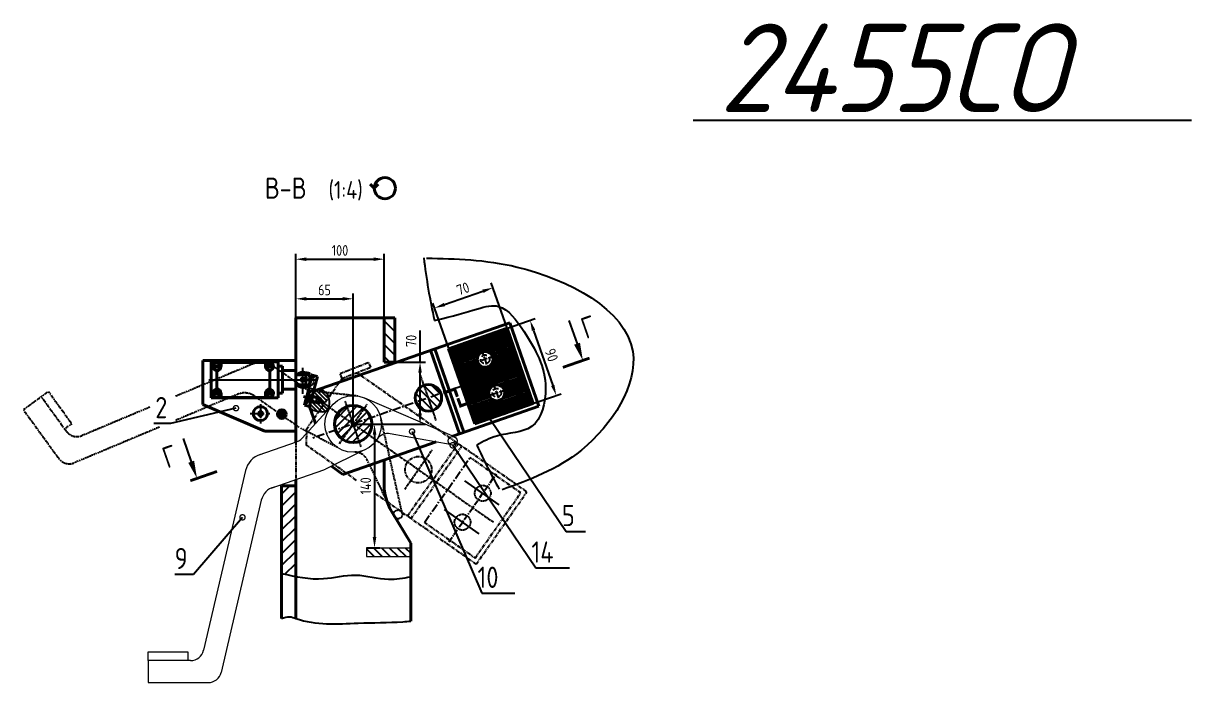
# Model space of a CAD drawing. Header units: millimetres. Extents: x 467 to 39028, y -12467 to 24298.
# Drawn here: x 29182 to 30504, y -807 to -61 of the extents above; entities that cross this region are included whole.
import ezdxf
from ezdxf.enums import TextEntityAlignment as Align

# ---------------------------------------------------------------- set-up
doc = ezdxf.new("R2010")
doc.units = ezdxf.units.MM
for name, pattern in [('CENTER', [50.8, 31.75, -6.35, 6.35, -6.35]), ('CENTER2', [1.125, 0.75, -0.125, 0.125, -0.125]), ('HIDDEN', [9.525, 6.35, -3.175]), ('PHANTOM', [2.5, 1.25, -0.25, 0.25, -0.25, 0.25, -0.25])]:
    doc.linetypes.add(name, pattern=pattern)
for name, color, linetype in [('atr_sbr', 7, 'Continuous'), ('Bord', 1, 'Continuous'), ('Cen', 5, 'CENTER'), ('CEN2', 5, 'CENTER2'), ('Dim', 7, 'Continuous'), ('Hatch', 250, 'Continuous'), ('Hide', 250, 'HIDDEN'), ('PHAN', 5, 'PHANTOM'), ('Text', 3, 'Continuous'), ('Textb', 6, 'Continuous')]:
    doc.layers.add(name, color=color, linetype=linetype)
doc.layers.add('Con', color=6, linetype='Continuous', lineweight=18)
doc.layers.add('Cont', color=6, linetype='Continuous', lineweight=40)
doc.styles.add('GOST2_304', font='cs_gost2304.shx', dxfattribs={"oblique": 15})
doc.styles.get("Standard").update_dxf_attribs({"font": 'ISOCP.SHX', "oblique": 15, "bigfont": 'bigfont.shx'})
doc.styles.add('Style1', font='romans.shx', dxfattribs={"width": 0.8})
doc.dimstyles.new('LIN_4', dxfattribs={"dimscale": 4, "dimtxt": 3, "dimasz": 3, "dimexe": 1.5, "dimexo": 0, "dimgap": 1, "dimtad": 1, "dimdec": 0, "dimzin": 13, "dimdsep": 46, "dimtxsty": 'Style1', "dimcen": 0, "dimclrt": 3, "dimadec": 0, "dimazin": 0, "dimtfac": 1, "dimtdec": 0, "dimtmove": 0, "dimatfit": 3, "dimfxl": 1, "dimtolj": 1, "dimtzin": 13, "dimarcsym": 0})
doc.dimstyles.new('Poz_15', dxfattribs={"dimscale": 15, "dimtxt": 6, "dimasz": 3, "dimexe": 1.25, "dimexo": 0, "dimgap": 1.5, "dimtad": 2, "dimtih": 1, "dimtoh": 1, "dimdec": 0, "dimtxsty": 'Style1', "dimblk": 'DOTSMALL', "dimcen": 2.5, "dimclrt": 6, "dimadec": 0, "dimazin": 0, "dimtfac": 1, "dimtdec": 0, "dimtmove": 0, "dimatfit": 3, "dimldrblk": 'DOTSMALL', "dimfxl": 1, "dimarcsym": 0})

# ---------------------------------------------------------------- blocks, each defined once
blk = doc.blocks.new('еншае')
at = {"layer": 'CEN2', "linetype": 'Continuous'}
for p, q in [((34921.6, 94.8), (34921.6, 65.4)), ((34815.2, 79), (34938.5, 79))]:
    blk.add_line(p, q, dxfattribs=at)
at = {"layer": 'Cont'}
for p, q in [((34817.7, 99.2), (34817.7, 58.7)), ((34829.2, 99.2), (34817.7, 99.2)), ((34827.9, 94.7), (34820.4, 94.5)), ((34820.4, 93.3), (34827.9, 93.5)), ((34829, 98.8), (34879.4, 98.8)), ((34829, 94), (34829, 98.8)), ((34829.2, 99.2), (34859.2, 99.2)), ((34893.7, 99.2), (34859.2, 99.2)), ((34879.4, 98.8), (34879.4, 94)), ((34887.9, 94.6), (34880.4, 94.6)), ((34880.4, 93.4), (34887.9, 93.4)), ((34893.7, 79), (34893.7, 99.2)), ((34898.7, 94.2), (34893.7, 94.2)), ((34898.7, 63.7), (34898.7, 94.2)), ((34824.2, 89.2), (34824.2, 68.8)), ((34884.2, 68.8), (34884.2, 89.2)), ((34898.7, 89.5), (34913.7, 89.5)), ((34913.7, 68.5), (34913.7, 89.5)), ((34913.7, 85.2), (34915.7, 85.2)), ((34924.8, 84.8), (34915.2, 84.8)), ((34924.8, 73.2), (34924.8, 84.8)), ((34893.7, 58.7), (34893.7, 79)), ((34898.7, 68.5), (34913.7, 68.5)), ((34913.7, 72.7), (34915.7, 72.7)), ((34915.2, 73.2), (34924.8, 73.2)), ((34817.7, 58.7), (34893.7, 58.7)), ((34827.9, 64.6), (34820.4, 64.6)), ((34820.4, 63.4), (34827.9, 63.4)), ((34829, 64), (34829, 59.2)), ((34829, 59.2), (34879.4, 59.2)), ((34879.4, 59.2), (34879.4, 64)), ((34887.9, 64.7), (34880.4, 64.5)), ((34880.4, 63.3), (34888, 63.5)), ((34898.7, 63.7), (34893.7, 63.7))]:
    blk.add_line(p, q, dxfattribs=at)
for centre, radius in [((34824.2, 94), 4.25), ((34884.2, 94), 4.25), ((34921.5, 78.9), 1.96), ((34824.2, 64), 4.25), ((34884.2, 64), 4.25)]:
    blk.add_circle(centre, radius, dxfattribs=at)
for centre, radius, start, end in [((34824.2, 94), 3.81, 171.9988, 190.1177), ((34824.2, 94), 4.79, 270, 0), ((34824.2, 94), 3.81, 351.9988, 10.1177), ((34884.2, 94), 4.79, 180, 270), ((34884.2, 94), 3.81, 171.4607, 189.5796), ((34884.2, 94), 3.81, 351.4607, 9.5796), ((34921.6, 79), 8.6, 222.5121, 137.4879), ((34824.2, 64), 4.79, 0, 90), ((34884.2, 64), 4.79, 90, 180), ((34824.2, 64), 3.81, 170.8375, 188.9564), ((34824.2, 64), 3.81, 350.8375, 8.9564), ((34884.2, 64), 3.81, 173.0689, 191.1878), ((34884.2, 64), 3.81, 353.0689, 11.1878)]:
    blk.add_arc(centre, radius, start, end, dxfattribs=at)
at = {"layer": 'PHAN'}
for p, q in [((34928.8, 84.8), (34919.2, 84.8)), ((34928.8, 73.2), (34928.8, 84.8)), ((34919.2, 73.2), (34928.8, 73.2))]:
    blk.add_line(p, q, dxfattribs=at)
blk.add_circle((34925.5, 78.9), 1.96, dxfattribs=at)
blk.add_arc((34925.6, 79), 8.6, 222.5121, 137.4879, dxfattribs=at)
blk = doc.blocks.new('*D42')
at = {"layer": 'Defpoints', "color": 0, "transparency": 16777216}
for p in [(29555.6, -372.5), (29490.6, -394.2), (29555.6, -514.2)]:
    blk.add_point(p, dxfattribs=at)
at = {"layer": 'Dim', "color": 0, "lineweight": -2, "transparency": 16777216}
for p, q in [((29490.6, -394.2), (29490.6, -366.5)), ((29555.6, -514.2), (29555.6, -366.5)), ((29502.6, -372.5), (29543.6, -372.5))]:
    blk.add_line(p, q, dxfattribs=at)
at = {"layer": 'Dim', "color": 0, "transparency": 16777216}
for points in [[(29502.6, -370.5), (29502.6, -374.5), (29490.6, -372.5)], [(29543.6, -370.5), (29543.6, -374.5), (29555.6, -372.5)]]:
    blk.add_solid(points, dxfattribs=at)
at = {"layer": 'Dim', "color": 3, "transparency": 16777216, "insert": (29523.1, -362.5), "char_height": 12, "attachment_point": 5, "style": 'Style1'}
blk.add_mtext('65', dxfattribs=at)
blk = doc.blocks.new('*D43')
at = {"layer": 'Defpoints', "color": 0, "transparency": 16777216}
for p in [(29602.6, -444.2), (29631.2, -444.2), (29555.6, -514.2)]:
    blk.add_point(p, dxfattribs=at)
at = {"layer": 'Dim', "color": 0, "lineweight": -2, "transparency": 16777216}
for p, q in [((29631.2, -444.2), (29631.2, -408.4)), ((29602.6, -444.2), (29637.2, -444.2)), ((29631.2, -502.2), (29631.2, -456.2)), ((29555.6, -514.2), (29637.2, -514.2))]:
    blk.add_line(p, q, dxfattribs=at)
at = {"layer": 'Dim', "color": 0, "transparency": 16777216}
for points in [[(29629.2, -456.2), (29633.2, -456.2), (29631.2, -444.2)], [(29629.2, -502.2), (29633.2, -502.2), (29631.2, -514.2)]]:
    blk.add_solid(points, dxfattribs=at)
at = {"layer": 'Dim', "color": 3, "transparency": 16777216, "insert": (29621.2, -420.2), "char_height": 12, "attachment_point": 5, "rotation": 90, "style": 'Style1'}
blk.add_mtext('70', dxfattribs=at)
blk = doc.blocks.new('*D44')
at = {"layer": 'Defpoints', "color": 0, "transparency": 16777216}
for p in [(29555.6, -514.2), (29570.6, -654.2), (29579.7, -654.2)]:
    blk.add_point(p, dxfattribs=at)
at = {"layer": 'Dim', "color": 0, "lineweight": -2, "transparency": 16777216}
for p, q in [((29555.6, -514.2), (29585.7, -514.2)), ((29579.7, -526.2), (29579.7, -642.2)), ((29570.6, -654.2), (29585.7, -654.2))]:
    blk.add_line(p, q, dxfattribs=at)
at = {"layer": 'Dim', "color": 0, "transparency": 16777216}
for points in [[(29577.7, -526.2), (29581.7, -526.2), (29579.7, -514.2)], [(29577.7, -642.2), (29581.7, -642.2), (29579.7, -654.2)]]:
    blk.add_solid(points, dxfattribs=at)
at = {"layer": 'Dim', "color": 3, "transparency": 16777216, "insert": (29569.7, -584.2), "char_height": 12, "attachment_point": 5, "rotation": 90, "style": 'Style1'}
blk.add_mtext('140', dxfattribs=at)
blk = doc.blocks.new('*D45')
at = {"layer": 'Defpoints', "color": 0, "transparency": 16777216}
for p in [(29590.6, -327.7), (29490.6, -394.2), (29590.6, -394.2)]:
    blk.add_point(p, dxfattribs=at)
at = {"layer": 'Dim', "color": 0, "lineweight": -2, "transparency": 16777216}
for p, q in [((29490.6, -394.2), (29490.6, -321.7)), ((29502.6, -327.7), (29578.6, -327.7)), ((29590.6, -394.2), (29590.6, -321.7))]:
    blk.add_line(p, q, dxfattribs=at)
at = {"layer": 'Dim', "color": 0, "transparency": 16777216}
for points in [[(29502.6, -325.7), (29502.6, -329.7), (29490.6, -327.7)], [(29578.6, -325.7), (29578.6, -329.7), (29590.6, -327.7)]]:
    blk.add_solid(points, dxfattribs=at)
at = {"layer": 'Dim', "color": 3, "transparency": 16777216, "insert": (29540.6, -317.7), "char_height": 12, "attachment_point": 5, "style": 'Style1'}
blk.add_mtext('100', dxfattribs=at)
blk = doc.blocks.new('razrez07')
at = {"layer": 'Text'}
blk.add_lwpolyline([(0, 12), (0, 5)], dxfattribs=at)
blk.add_lwpolyline([(0, 0, 0, 1.76, 0), (0, 5, 1.76, 1.76, 0)], format="xyseb", dxfattribs=at)
at = {"layer": 'Text', "const_width": 0.8}
blk.add_lwpolyline([(-2, 0), (6, 0)], dxfattribs=at)
at = {"layer": 'Textb', "style": 'GOST2_304', "oblique": 15}
blk.add_attdef('А', (-7.09, 5.4), '', height=6, dxfattribs=at)
blk = doc.blocks.new('*D50')
at = {"layer": 'Defpoints', "color": 0, "transparency": 16777216}
for p in [(29713.6, -360), (29729.7, -405.9), (29663.6, -428.9)]:
    blk.add_point(p, dxfattribs=at)
at = {"layer": 'Dim', "color": 0, "lineweight": -2, "transparency": 16777216}
for p, q in [((29729.7, -405.9), (29711.7, -354.3)), ((29658.9, -379), (29702.3, -363.9)), ((29663.6, -428.9), (29645.6, -377.3))]:
    blk.add_line(p, q, dxfattribs=at)
at = {"layer": 'Dim', "color": 0, "transparency": 16777216}
for points in [[(29701.7, -362), (29703, -365.8), (29713.6, -360)], [(29658.2, -377.1), (29659.5, -380.9), (29647.5, -383)]]:
    blk.add_solid(points, dxfattribs=at)
at = {"layer": 'Dim', "color": 3, "transparency": 16777216, "insert": (29679.8, -361.1), "char_height": 12, "attachment_point": 5, "rotation": 19.2077, "style": 'Style1'}
blk.add_mtext('70', dxfattribs=at)
blk = doc.blocks.new('*D51')
at = {"layer": 'Defpoints', "color": 0, "transparency": 16777216}
for p in [(29721.5, -408.8), (29785.3, -481.8), (29751.1, -493.8)]:
    blk.add_point(p, dxfattribs=at)
at = {"layer": 'Dim', "color": 0, "lineweight": -2, "transparency": 16777216}
for p, q in [((29721.5, -408.8), (29761.3, -394.9)), ((29759.6, -408.2), (29781.3, -470.5)), ((29751.1, -493.8), (29790.9, -479.9))]:
    blk.add_line(p, q, dxfattribs=at)
at = {"layer": 'Dim', "color": 0, "transparency": 16777216}
for points in [[(29761.5, -407.5), (29757.7, -408.8), (29755.7, -396.9)], [(29783.2, -469.9), (29779.4, -471.2), (29785.3, -481.8)]]:
    blk.add_solid(points, dxfattribs=at)
at = {"layer": 'Dim', "color": 3, "transparency": 16777216, "insert": (29779.9, -436.1), "char_height": 12, "attachment_point": 5, "rotation": 289.2077, "style": 'Style1'}
blk.add_mtext('90', dxfattribs=at)
blk = doc.blocks.new('_DotSmall')
at = {"color": 0, "linetype": 'ByBlock', "const_width": 0.5}
blk.add_lwpolyline([(-0.0625, 0, 1), (0.0625, 0, 1)], format="xyb", close=True, dxfattribs=at)
blk = doc.blocks.new('60160800000000100100001478')
at = {"color": 5, "linetype": 'CENTER', "ltscale": 0.372}
blk.add_line((-3.5, 0), (18, 0), dxfattribs=at)
at = {"ltscale": 0.372}
for p, q in [((0.5, 5.5), (0, 5.5)), ((0, 5.5), (0, 0.9)), ((0, 0.9), (0.5, 0.9)), ((0.5, 0.9), (0.5, 5.5)), ((0.5, 5.5), (3, 3)), ((1.5, 0.9), (0.5, 0.9)), ((1.5, -0.9), (1.5, 0.9)), ((3, 3), (3, -3)), ((3, 3), (14.7807, 3)), ((14.7807, 3), (15, 3)), ((15, 3), (16, 2)), ((15, 3), (15, -3)), ((16, 2), (16, -2)), ((0, -5.5), (0, -0.9)), ((0, -0.9), (1.5, -0.9)), ((0.5, -5.5), (0, -5.5)), ((0.5, -0.9), (0.5, -5.5)), ((3, -3), (0.5, -5.5)), ((3, -3), (14.7807, -3)), ((15, -3), (14.7807, -3)), ((16, -2), (15, -3))]:
    blk.add_line(p, q, dxfattribs=at)
at = {"color": 1, "ltscale": 0.372}
for p, q in [((3, 2.4585), (14.7807, 2.4585)), ((14.7807, 2.4585), (15.5415, 2.4585)), ((3, -2.4585), (14.7807, -2.4585)), ((14.7807, -2.4585), (15.5415, -2.4585))]:
    blk.add_line(p, q, dxfattribs=at)
at = {"layer": 'atr_sbr', "ltscale": 0.372, "flags": 9}
for tag in ['ГАЙКА', 'КОНТРГАЙКА', 'ШАЙБА ПОД ГАЙКУ', 'ШАЙБА ПОД ГОЛОВКУ', 'БОЛТ ИЛИ ВИНТ']:
    blk.add_attdef(tag, (0, 0), '', height=0.2, dxfattribs=at)
blk = doc.blocks.new('1')
at = {"layer": 'Cont'}
for q in [(0.14, 4.02), (2.4, 4.02)]:
    blk.add_line((1.27, 2.88), q, dxfattribs=at)
blk.add_circle((4.27, 2.88), 3, dxfattribs=at)
blk = doc.blocks.new('ZNAK04')
at = {"layer": 'Cont'}
blk.add_blockref('1', (30.27, 0.21), dxfattribs=at)
at = {"layer": 'Textb', "style": 'Style1', "width": 0.8}
for tag, height, p in [('А-А', 6, (13.88, 0.1)), ('SC', 5, (28.73, 0.1))]:
    blk.add_attdef(tag, text='', height=height, dxfattribs=at).set_placement(p, align=Align.RIGHT)
blk.add_attdef('45%%D(1)', (38.24, 0.1), '', height=5, dxfattribs=at)

msp = doc.modelspace()

# ---------------------------------------------------------------- hatches: boundary and pattern name
at = {"layer": 'Cont'}
h = msp.add_hatch(dxfattribs=at)
h.set_pattern_fill('ANSI31', color=256, angle=334)
h.set_pattern_definition([(19, (-5543.9507, 2e-12), (-1.0336789, 3.00202148), [])])
h.paths.add_polyline_path([(29696.61, -417.425), (29663.558, -428.94), (29678.363, -471.435), (29711.414, -459.92), (29707.795, -449.532, -0.51618091), (29695.834, -441.033, -0.3191038), (29701.873, -432.534)])
h.paths.add_polyline_path([(29729.661, -405.91), (29698.719, -416.69, 0.00615426), (29703.156, -432.191, -0.47029958), (29713.834, -441.033, -0.29540307), (29708.519, -449.244, 0.0084233), (29715.78, -470.083, -0.48905423), (29726.994, -478.806, -0.27889919), (29722.173, -486.778, 0.00615426), (29728.328, -501.68), (29759.271, -490.9)])
h.paths.add_polyline_path([(29698.719, -416.69), (29696.61, -417.425), (29701.873, -432.534, -0.03691891), (29703.156, -432.191, -0.00615426)])
h.paths.add_polyline_path([(29715.033, -470.307), (29711.414, -459.92), (29678.363, -471.435), (29693.167, -513.929), (29726.219, -502.415), (29720.955, -487.305, -0.51618091), (29708.994, -478.806, -0.3191038)])
h.paths.add_polyline_path([(29722.173, -486.778, -0.03691891), (29720.955, -487.305), (29726.219, -502.415), (29728.328, -501.68, -0.00615426)])
h.paths.add_polyline_path([(29712.062, -459.694), (29711.414, -459.92), (29715.033, -470.307, -0.02165906), (29715.78, -470.083, -0.00421158)], flags=17)
h.paths.add_polyline_path([(29708.519, -449.244, -0.02165906), (29707.795, -449.532), (29711.414, -459.92), (29712.062, -459.694, -0.00421158)], flags=17)
at = {"layer": 'Hatch'}
h = msp.add_hatch(dxfattribs=at)
h.set_pattern_fill('ANSI31', color=256, scale=3, angle=90)
h.set_pattern_definition([(135, (-5553.951, -9799.474), (-6.735192, -6.735192), [])])
h.paths.add_polyline_path([(29602.599, -394.204), (29590.599, -394.204), (29590.599, -444.204), (29602.599, -444.204)])
h = msp.add_hatch(dxfattribs=at)
h.set_pattern_fill('ANSI31', color=256)
edge = h.paths.add_edge_path()
edge.add_spline(control_points=[(29511.3, -474.997), (29510.803, -474.804), (29509.978, -474.483), (29507.998, -473.909), (29506.468, -474.108), (29505.293, -474.261)], knot_values=[0, 0, 0, 0, 1.6022029, 2.65712637, 6.1426929, 6.1426929, 6.1426929, 6.1426929], degree=3, periodic=0)
edge.add_line((29505.293, -474.261), (29504.132, -478.759))
edge.add_line((29504.132, -478.759), (29504.616, -478.884))
edge.add_line((29504.616, -478.884), (29506.411, -481.929))
edge.add_line((29506.411, -481.929), (29509.316, -482.68))
edge.add_line((29509.316, -482.68), (29511.3, -474.997))
h.paths.add_polyline_path([(29507.815, -488.489), (29504.911, -487.739), (29501.865, -489.534), (29501.381, -489.409), (29500.599, -492.434), (29500.599, -492.836), (29506.311, -494.312)])
h = msp.add_hatch(dxfattribs=at)
h.set_pattern_fill('ANSI31', color=256, angle=90)
edge = h.paths.add_edge_path()
edge.add_spline(control_points=[(29516.713, -499.99), (29520.828, -500.579), (29525.54, -500.214), (29527.723, -496.107), (29528.113, -494.93)], knot_values=[7.74833299, 7.74833299, 7.74833299, 7.74833299, 18.89931451, 22.62501726, 22.62501726, 22.62501726, 22.62501726], degree=3, periodic=0)
edge.add_line((29528.113, -494.93), (29522.848, -491.239))
edge.add_line((29522.848, -491.239), (29516.713, -499.99))
edge = h.paths.add_edge_path()
edge.add_line((29507.815, -488.489), (29506.311, -494.312))
edge.add_line((29506.311, -494.312), (29507.572, -497.929))
edge.add_spline(control_points=[(29507.572, -497.929), (29510.712, -498.755), (29513.853, -499.58), (29516.713, -499.99)], knot_values=[0, 0, 0, 0, 7.74833299, 7.74833299, 7.74833299, 7.74833299], degree=3, periodic=0)
edge.add_line((29516.713, -499.99), (29527.93, -483.992))
edge.add_spline(control_points=[(29527.93, -483.992), (29527.341, -482.152), (29524.881, -477.41), (29520.22, -475.721), (29517.21, -474.631)], knot_values=[32.58705848, 32.58705848, 32.58705848, 32.58705848, 37.68923427, 46.98657212, 46.98657212, 46.98657212, 46.98657212], degree=3, periodic=0)
edge.add_line((29517.21, -474.631), (29510.82, -476.857))
edge.add_line((29510.82, -476.857), (29509.316, -482.68))
edge.add_line((29509.316, -482.68), (29517.817, -484.876))
edge.add_line((29517.817, -484.876), (29518.03, -484.93))
edge.add_line((29518.03, -484.93), (29518.748, -486.149))
edge.add_line((29518.748, -486.149), (29517.748, -490.022))
edge.add_line((29517.748, -490.022), (29516.529, -490.74))
edge.add_line((29516.529, -490.74), (29507.815, -488.489))
h = msp.add_hatch(dxfattribs=at)
h.set_pattern_fill('ANSI31', color=256, scale=2, angle=90)
h.set_pattern_definition([(135, (-5543.951, 2e-12), (-4.4901281, -4.4901281), [])])
h.paths.add_polyline_path([(29654.754, -479.659), (29640.589, -484.594), (29640.589, -469.594, -0.3191038)])
h.paths.add_polyline_path([(29640.589, -484.594), (29635.654, -470.429, -0.08400608), (29640.589, -469.594)])
h.paths.add_polyline_path([(29640.589, -484.594), (29626.424, -489.529, -0.08400608), (29625.589, -484.594, -0.3191038), (29635.654, -470.429)])
h.paths.add_polyline_path([(29640.589, -499.594, -0.3191038), (29626.424, -489.529), (29640.589, -484.594)])
h.paths.add_polyline_path([(29645.524, -498.759, -0.08400608), (29640.589, -499.594), (29640.589, -484.594)])
h.paths.add_polyline_path([(29645.524, -498.759), (29640.589, -484.594), (29654.754, -479.659, -0.08400608), (29655.589, -484.594, -0.3191038)])
h = msp.add_hatch(dxfattribs=at)
h.set_pattern_fill('ANSI31', color=256, scale=2)
h.set_pattern_definition([(45, (-5543.951, 2e-12), (-4.4901281, 4.4901281), [])])
h.paths.add_polyline_path([(29555.599, -514.204), (29535.768, -521.113, -0.08400608), (29534.599, -514.204, -0.11301778), (29536.691, -505.066)])
h.paths.add_polyline_path([(29546.585, -533.17, -0.20059372), (29535.768, -521.113), (29555.599, -514.204), (29555.599, -514.516)])
h.paths.add_polyline_path([(29555.599, -535.204, -0.11138058), (29546.585, -533.17), (29555.599, -514.516)])
h.paths.add_polyline_path([(29562.508, -534.035, -0.08400608), (29555.599, -535.204), (29555.599, -514.516), (29555.663, -514.385)])
h.paths.add_polyline_path([(29562.508, -534.035), (29555.663, -514.385), (29555.722, -514.263), (29574.507, -523.341, -0.19891237)])
h.paths.add_polyline_path([(29576.599, -514.204, -0.11301778), (29574.507, -523.341), (29555.722, -514.263), (29555.781, -514.14), (29575.43, -507.295, -0.08400608)])
h.paths.add_polyline_path([(29575.43, -507.295), (29555.781, -514.14), (29564.859, -495.355, -0.19723209)])
h.paths.add_polyline_path([(29555.781, -514.14), (29555.599, -514.204), (29555.599, -493.204, -0.11465557), (29564.859, -495.355)])
h.paths.add_polyline_path([(29555.599, -514.204), (29548.691, -494.373, -0.08400608), (29555.599, -493.204)])
h.paths.add_polyline_path([(29555.599, -514.204), (29536.691, -505.066, -0.19891237), (29548.691, -494.373)])
h = msp.add_hatch(dxfattribs=at)
h.set_pattern_fill('ANSI31', color=256, scale=3)
h.set_pattern_definition([(45, (-5553.951, -9799.474), (-6.735192, 6.735192), [])])
edge = h.paths.add_edge_path()
edge.add_line((29490.599, -584.204), (29474.599, -584.204))
edge.add_line((29474.599, -584.204), (29474.599, -683.37))
edge.add_spline(control_points=[(29474.599, -683.37), (29477.456, -683.996), (29480.313, -684.623), (29483.17, -685.222)], knot_values=[0, 0, 0, 0, 8.63925701, 8.63925701, 8.63925701, 8.63925701], degree=3, periodic=0)
edge.add_spline(control_points=[(29483.17, -685.222), (29485.646, -685.742), (29488.123, -686.241), (29490.599, -686.703)], knot_values=[8.63925701, 8.63925701, 8.63925701, 8.63925701, 16.12702817, 16.12702817, 16.12702817, 16.12702817], degree=3, periodic=0)
edge.add_line((29490.599, -686.703), (29490.599, -584.204))
h = msp.add_hatch(dxfattribs=at)
h.set_pattern_fill('ANSI31', color=256, scale=2, angle=90, style=0)
h.set_pattern_definition([(135, (-5553.951, -9794.4736), (-4.4901281, -4.4901281), [])])
h.paths.add_polyline_path([(29620.599, -654.204), (29570.599, -654.204), (29570.599, -664.204), (29620.599, -664.204)])

# ---------------------------------------------------------------- linework, layer by layer
at = {"color": 3, "const_width": 3.5}
for points in [[(29657.429, -479.136), (29670.363, -474.63), (29673.408, -483.371)], [(29689.97, -488.977), (29677.124, -493.726), (29673.914, -485.043)]]:
    msp.add_lwpolyline(points, dxfattribs=at)
at = {"layer": 'Bord'}
for centre, radius, start, end in [((30330.599, -244.204), 700.002, 186.710329, 192.606631), ((29450.599, -502.402), 3, 204.711573, 105.81179), ((30330.599, -244.204), 700.002, 204.836801, 209.418788)]:
    msp.add_arc(centre, radius, start, end, dxfattribs=at)
for points, knots in [([(29638.603, -326.533), (29671.576, -327.173), (29756.54, -328.82), (29915.441, -410.359), (29824.974, -552.163), (29755.085, -577.381), (29724.071, -588.572)], [0, 0, 0, 0, 102.84487334, 265.00617382, 390.66290236, 490.91188026, 490.91188026, 490.91188026, 490.91188026]), ([(29647.473, -396.983), (29690.868, -387.329), (29720.836, -369.293), (29756.282, -419.105), (29779.905, -462.013), (29765.059, -525.215), (29721.646, -523.505), (29702.569, -534.184), (29695.342, -538.229)], [31.20103714, 31.20103714, 31.20103714, 31.20103714, 76.91467644, 117.07931147, 186.05462375, 232.3218147, 273.15782779, 298.05921502, 298.05921502, 298.05921502, 298.05921502]), ([(29505.293, -474.261), (29506.468, -474.108), (29507.998, -473.909), (29509.978, -474.483), (29510.803, -474.804), (29511.3, -474.997)], [0, 0, 0, 0, 3.48556653, 4.54049001, 6.1426929, 6.1426929, 6.1426929, 6.1426929]), ([(29507.572, -497.929), (29515.232, -499.943), (29530.51, -503.958), (29529.312, -479.015), (29520.22, -475.721), (29517.21, -474.631)], [0, 0, 0, 0, 18.89931451, 37.68923427, 46.98657212, 46.98657212, 46.98657212, 46.98657212]), ([(29474.599, -683.37), (29490.433, -686.841), (29518.281, -692.947), (29558.698, -681.271), (29591.444, -692.333), (29612.268, -688.554), (29620.599, -687.043)], [0, 0, 0, 0, 47.88042576, 84.21196323, 121.9084675, 147.04742744, 147.04742744, 147.04742744, 147.04742744]), ([(29474.599, -734.204), (29477.684, -733.132), (29483.084, -731.254), (29510.908, -742.572), (29554.648, -738.786), (29597.875, -739.22), (29617.633, -737.435), (29620.599, -737.167)], [0, 0, 0, 0, 9.39948329, 16.45818341, 87.23281976, 137.78641698, 146.71830224, 146.71830224, 146.71830224, 146.71830224])]:
    msp.add_open_spline(points, degree=3, knots=knots, dxfattribs=at)
at = {"layer": 'Cen', "ltscale": 0.2}
for p, q in [((29726.862, -504.26), (29696.06, -415.849)), ((29726.386, -433.525), (29681.43, -449.187)), ((29694.524, -486.983), (29739.483, -471.32)), ((29663.74, -647.378), (29717.49, -570.722))]:
    msp.add_line(p, q, dxfattribs=at)
at = {"layer": 'Cen', "ltscale": 0.3}
for p, q in [((29738.558, -450.463), (29509.75, -530.177)), ((29636.205, -625.684), (29687.875, -551.994))]:
    msp.add_line(p, q, dxfattribs=at)
at = {"layer": 'Cen', "ltscale": 0.5}
for p, q in [((29450.599, -491.602), (29450.599, -513.452)), ((29439.014, -502.402), (29461.464, -502.402))]:
    msp.add_line(p, q, dxfattribs=at)
at = {"layer": 'Cen', "ltscale": 4}
for p, q in [((29720.865, -605.66), (29681.887, -578.328)), ((29697.901, -638.411), (29658.922, -611.079))]:
    msp.add_line(p, q, dxfattribs=at)
at = {"layer": 'CEN2'}
for p, q in [((29649.459, -510.053), (29631.502, -458.509)), ((29564.578, -539.975), (29546.621, -488.432))]:
    msp.add_line(p, q, dxfattribs=at)
at = {"layer": 'CEN2', "ltscale": 4}
for p, q in [((29714.232, -625.436), (29515.846, -486.329)), ((29539.931, -536.549), (29571.268, -491.858)), ((29613.811, -587.948), (29645.148, -543.257))]:
    msp.add_line(p, q, dxfattribs=at)
at = {"layer": 'Con'}
for p, q in [((29670.125, -528.659), (29568.609, -484.968)), ((29532.89, -491.658), (29497.722, -530.324)), ((29665.342, -537.395), (29597.569, -525.199)), ((29449.074, -549.198), (29491.561, -534.396)), ((29566.127, -544.422), (29524.105, -565.291)), ((29433.777, -566.822), (29386.304, -770.306)), ((29462.909, -586.736), (29522.368, -566.021)), ((29451.604, -600.446), (29406.143, -795.306)), ((29323.599, -781.898), (29323.599, -771.898)), ((29323.599, -771.898), (29368.599, -771.898)), ((29368.599, -771.898), (29368.599, -781.898)), ((29371.696, -781.898), (29323.599, -781.898)), ((29323.599, -781.898), (29323.599, -806.898)), ((29323.599, -806.898), (29391.535, -806.898))]:
    msp.add_line(p, q, dxfattribs=at)
for centre, radius in [((29555.599, -514.204), 32), ((29555.599, -514.204), 22), ((29668.127, -533.243), 5)]:
    msp.add_circle(centre, radius, dxfattribs=at)
for centre, radius, start, end in [((29594.913, -539.962), 15, 79.798463, 146.767095), ((29486.626, -520.231), 15, 289.207677, 317.712322), ((29458.124, -572.502), 25, 107.1922, 166.867519), ((29517.433, -551.856), 15, 289.207677, 296.409188), ((29471.081, -604.99), 20, 104.298538, 166.867519), ((29371.696, -766.898), 15, 270, 346.867519), ((29391.535, -791.898), 15, 270, 346.867519)]:
    msp.add_arc(centre, radius, start, end, dxfattribs=at)
at = {"layer": 'Cont'}
for p, q in [((29590.599, -394.204), (29490.599, -394.204)), ((29490.599, -394.204), (29490.599, -439.204)), ((29590.599, -394.204), (29602.599, -394.204)), ((29590.599, -439.204), (29590.599, -394.204)), ((29602.599, -444.204), (29602.599, -394.204)), ((29732.738, -399.543), (29510.82, -476.857)), ((29729.661, -405.91), (29663.558, -428.94)), ((29759.271, -490.9), (29729.661, -405.91)), ((29765.637, -493.977), (29732.738, -399.543)), ((29675.926, -525.231), (29643.026, -430.798)), ((29680.647, -523.586), (29647.748, -429.153)), ((29693.167, -513.929), (29663.558, -428.94)), ((29385.599, -442.204), (29385.599, -492.204)), ((29385.599, -442.204), (29490.599, -442.204)), ((29490.599, -439.204), (29490.599, -455.839)), ((29590.599, -444.204), (29590.599, -439.204)), ((29590.599, -444.204), (29602.599, -444.204)), ((29502.981, -483.212), (29509.255, -458.923)), ((29515.064, -460.424), (29509.255, -458.923)), ((29509.316, -482.68), (29515.064, -460.424)), ((29490.599, -472.568), (29490.599, -534.731)), ((29505.599, -473.076), (29505.599, -469.2)), ((29500.502, -492.811), (29502.531, -484.955)), ((29506.311, -494.312), (29507.815, -488.489)), ((29385.599, -492.204), (29455.599, -522.402)), ((29474.842, -502.255), (29474.842, -499.105)), ((29506.311, -494.312), (29500.502, -492.811)), ((29513.004, -513.522), (29506.311, -494.312)), ((29765.637, -493.977), (29668.318, -527.881)), ((29693.167, -513.929), (29759.271, -490.9)), ((29478.192, -502.255), (29471.492, -502.255)), ((29477.442, -503.955), (29471.992, -503.955)), ((29476.592, -505.405), (29472.827, -505.405)), ((29490.599, -522.402), (29455.599, -522.402)), ((29649.298, -534.508), (29543.719, -571.29)), ((29590.599, -582.585), (29590.599, -554.958)), ((29531.157, -561.789), (29543.719, -571.29)), ((29490.599, -577.089), (29490.599, -584.204)), ((29474.599, -584.204), (29474.599, -734.204)), ((29490.599, -584.204), (29474.599, -584.204)), ((29490.599, -734.204), (29490.599, -584.204)), ((29620.599, -649.204), (29599.15, -613.454)), ((29620.599, -649.204), (29620.599, -737.167))]:
    msp.add_line(p, q, dxfattribs=at)
at = {"layer": 'Cont', "lineweight": 18}
for p, q in [((29570.599, -654.204), (29570.599, -664.204)), ((29570.599, -654.204), (29620.599, -654.204)), ((29570.599, -664.204), (29620.599, -664.204))]:
    msp.add_line(p, q, dxfattribs=at)
at = {"layer": 'Cont'}
for centre, radius in [((29704.834, -441.033), 9), ((29640.589, -484.594), 15), ((29717.994, -478.806), 9), ((29450.599, -502.402), 8), ((29450.599, -502.402), 2), ((29474.867, -503.005), 5), ((29555.599, -514.204), 21)]:
    msp.add_circle(centre, radius, dxfattribs=at)
msp.add_arc((29650.599, -582.585), 60, 180, 210.963757, dxfattribs=at)
at = {"layer": 'Defpoints'}
msp.add_line((29939.978, -170.324), (30504.009, -170.324), dxfattribs=at)
at = {"layer": 'Hide'}
for centre in [(29704.834, -441.033), (29717.994, -478.806)]:
    msp.add_circle(centre, 5, dxfattribs=at)
at = {"layer": 'PHAN'}
for p, q in [((29441.526, -446.406), (29354.462, -482.972)), ((29464.772, -448.456), (29501.682, -474.184)), ((29202.71, -483.332), (29182.463, -497.996)), ((29202.71, -483.332), (29210.809, -477.466)), ((29230.922, -522.285), (29202.71, -483.332)), ((29210.809, -477.466), (29237.205, -513.911)), ((29424.751, -480.567), (29354.462, -510.088)), ((29442.486, -481.68), (29494.14, -517.685)), ((29560.538, -482.587), (29508.594, -476.785)), ((29182.463, -497.996), (29222.312, -553.017)), ((29325.697, -495.053), (29248.879, -527.316)), ((29237.205, -513.911), (29229.106, -519.777)), ((29611.07, -615.436), (29586.909, -507.591)), ((29336.616, -517.583), (29240.269, -558.048)), ((29537.301, -540.456), (29495.751, -518.663)), ((29601.189, -616.687), (29571.313, -554.644))]:
    msp.add_line(p, q, dxfattribs=at)
at = {"layer": 'PHAN', "ltscale": 3}
for p, q in [((29540.766, -456.991), (29573.381, -444.293)), ((29575.558, -449.884), (29573.381, -444.293)), ((29542.943, -462.582), (29540.766, -456.991)), ((29542.943, -462.582), (29575.558, -449.884)), ((29752.154, -590.959), (29559.742, -456.041)), ((29502.754, -519.896), (29542.943, -462.582)), ((29502.754, -519.896), (29502.33, -537.919)), ((29490.599, -534.731), (29490.599, -577.089)), ((29559.462, -577.979), (29502.33, -537.919)), ((29616.959, -618.295), (29674.37, -536.418)), ((29621.052, -621.166), (29678.464, -539.288)), ((29745.189, -592.182), (29687.875, -551.994)), ((29694.742, -672.836), (29579.652, -592.136)), ((29693.519, -665.872), (29745.189, -592.182)), ((29694.742, -672.836), (29752.154, -590.959)), ((29636.205, -625.684), (29693.519, -665.872))]:
    msp.add_line(p, q, dxfattribs=at)
msp.add_circle((29629.289, -565.874), 15, dxfattribs=at)
at = {"layer": 'PHAN'}
for centre, radius in [((29702.179, -592.557), 9), ((29606.186, -616.507), 5), ((29679.215, -625.308), 9)]:
    msp.add_circle(centre, radius, dxfattribs=at)
for centre, radius, start, end in [((29451.207, -469.456), 25, 53.106765, 112.782085), ((29510.259, -461.878), 15, 235.122243, 263.626887), ((29432.496, -499.006), 20, 50.213104, 112.782085), ((29243.071, -513.487), 15, 215.914565, 292.782085), ((29234.461, -544.218), 15, 215.914565, 292.782085), ((29557.798, -561.152), 15, 25.713029, 92.681661)]:
    msp.add_arc(centre, radius, start, end, dxfattribs=at)

# ---------------------------------------------------------------- block references
ref = msp.add_blockref('ZNAK04', (29453.238, -259.672), dxfattribs=dict(xscale=4, yscale=4, zscale=4))
ref.add_attrib('А-А', 'В-В', dxfattribs={"layer": 'Textb', "height": 24, "style": 'Style1', "width": 0.8}).set_placement((29502.741, -259.273), align=Align.RIGHT)
ref.add_attrib('SC', '(1:4)', dxfattribs={"layer": 'Textb', "height": 20, "style": 'Style1', "width": 0.8}).set_placement((29566.364, -259.273), align=Align.RIGHT)
ref = msp.add_blockref('razrez07', (29815.373, -442.223), dxfattribs=dict(xscale=-4, yscale=4, zscale=4, rotation=19.207677415210497))
ref.add_attrib('А', 'Г', (29818.628, -418.216), dxfattribs={"layer": 'Textb', "height": 24, "rotation": 19.207677, "style": 'Style1', "width": 0.8})
ref = msp.add_blockref('razrez07', (29378.878, -575.771), dxfattribs=dict(xscale=4, yscale=4, zscale=4, rotation=19.207677415215976))
ref.add_attrib('А', 'Г', (29345.007, -564.698), dxfattribs={"layer": 'Textb', "height": 24, "rotation": 19.207677, "style": 'Style1', "width": 0.8})
at = {"layer": 'CEN2', "ltscale": 4, "xscale": -1, "rotation": 180}
msp.add_blockref('еншае', (-5422.97, -385.208), dxfattribs=at)
at = {"layer": 'Cont', "ltscale": 0.372, "rotation": 345.51760988910905}
msp.add_blockref('60160800000000100100001478', (29502.756, -484.084), dxfattribs=at)

# ---------------------------------------------------------------- texts
at = {"layer": 'Defpoints', "insert": (29969.92, -61.164), "char_height": 100, "width": 61.00996, "attachment_point": 1}
msp.add_mtext('2455СО', dxfattribs=at)
at = {"layer": 'Dim', "color": 6, "char_height": 24, "style": 'Style1'}
for s, insert, attachment_point in [('2', (29345.296, -507.595), 9), ('5', (29791.706, -629.79), 7), ('14', (29757.194, -671.12), 7), ('9', (29368.333, -678.412), 9), ('10', (29696.178, -699.68), 7)]:
    msp.add_mtext(s, dxfattribs=dict(at, insert=insert, attachment_point=attachment_point))

# ---------------------------------------------------------------- dimensions: what is measured, and where the dimension line sits
at = {"layer": 'Dim'}
for base, p2, picture, middle in [((29590.599, -327.68), (29590.599, -394.204), '*D45', (29540.599, -317.68)), ((29555.599, -372.452), (29555.599, -514.204), '*D42', (29523.099, -362.452))]:
    dim = msp.add_linear_dim(base=base, p1=(29490.599, -394.204), p2=p2, dimstyle='LIN_4', override={"dimtp": 0.1, "dimtm": 0.1, "dimtfac": 0.71, "dimtdec": 2, "dimtolj": 0, "dimtzin": 8}, dxfattribs=at)
    dim.commit()
    dim.dimension.update_dxf_attribs({"geometry": picture, "text_midpoint": middle})
for base, p1, p2, angle, picture, middle in [((29713.65, -359.951), (29663.558, -428.94), (29729.661, -405.91), 19.207677, '*D50', (29683.123, -370.586)), ((29631.224, -444.204), (29555.599, -514.204), (29602.599, -444.204), 90, '*D43', (29631.224, -420.151))]:
    dim = msp.add_linear_dim(base=base, p1=p1, p2=p2, angle=angle, dimstyle='LIN_4', override={"dimtp": 0.1, "dimtm": 0.1, "dimtfac": 0.71, "dimtdec": 2, "dimtolj": 0, "dimtzin": 8}, dxfattribs=at)
    dim.commit()
    dim.dimension.update_dxf_attribs({"geometry": picture, "text_midpoint": middle, "dimtype": 160})
for base, p1, p2, angle, picture, middle in [((29785.263, -481.844), (29721.463, -408.766), (29751.072, -493.756), 109.207677, '*D51', (29779.902, -436.059)), ((29579.652, -654.204), (29555.599, -514.204), (29570.599, -654.204), 90, '*D44', (29569.652, -584.204))]:
    dim = msp.add_linear_dim(base=base, p1=p1, p2=p2, angle=angle, dimstyle='LIN_4', override={"dimtp": 0.1, "dimtm": 0.1, "dimtfac": 0.71, "dimtdec": 2, "dimtolj": 0, "dimtzin": 8}, dxfattribs=at)
    dim.commit()
    dim.dimension.update_dxf_attribs({"geometry": picture, "text_midpoint": middle})

# ---------------------------------------------------------------- leaders
at = {"layer": 'Dim', "annotation_type": 0, "has_hookline": 1}
for points, hookline_direction, text_width in [([(29422.938, -496.273), (29348.745, -513.595)], 1, 12.8), ([(29702.639, -496.912), (29796.584, -635.79), (29799.584, -635.79)], 0, 12.8), ([(29622.167, -522.729), (29701.056, -705.68), (29704.056, -705.68)], 0, 28.343), ([(29668.127, -538.243), (29762.072, -677.12), (29765.072, -677.12)], 0, 29.257), ([(29430.352, -619.815), (29374.782, -684.412), (29371.782, -684.412)], 1, 11.886)]:
    msp.add_leader(points, dimstyle='Poz_15', override={"dimscale": 4, "dimgap": 1.5, "dimtad": 1}, dxfattribs=dict(at, hookline_direction=hookline_direction, text_width=text_width))

doc.saveas('drawing.dxf')
